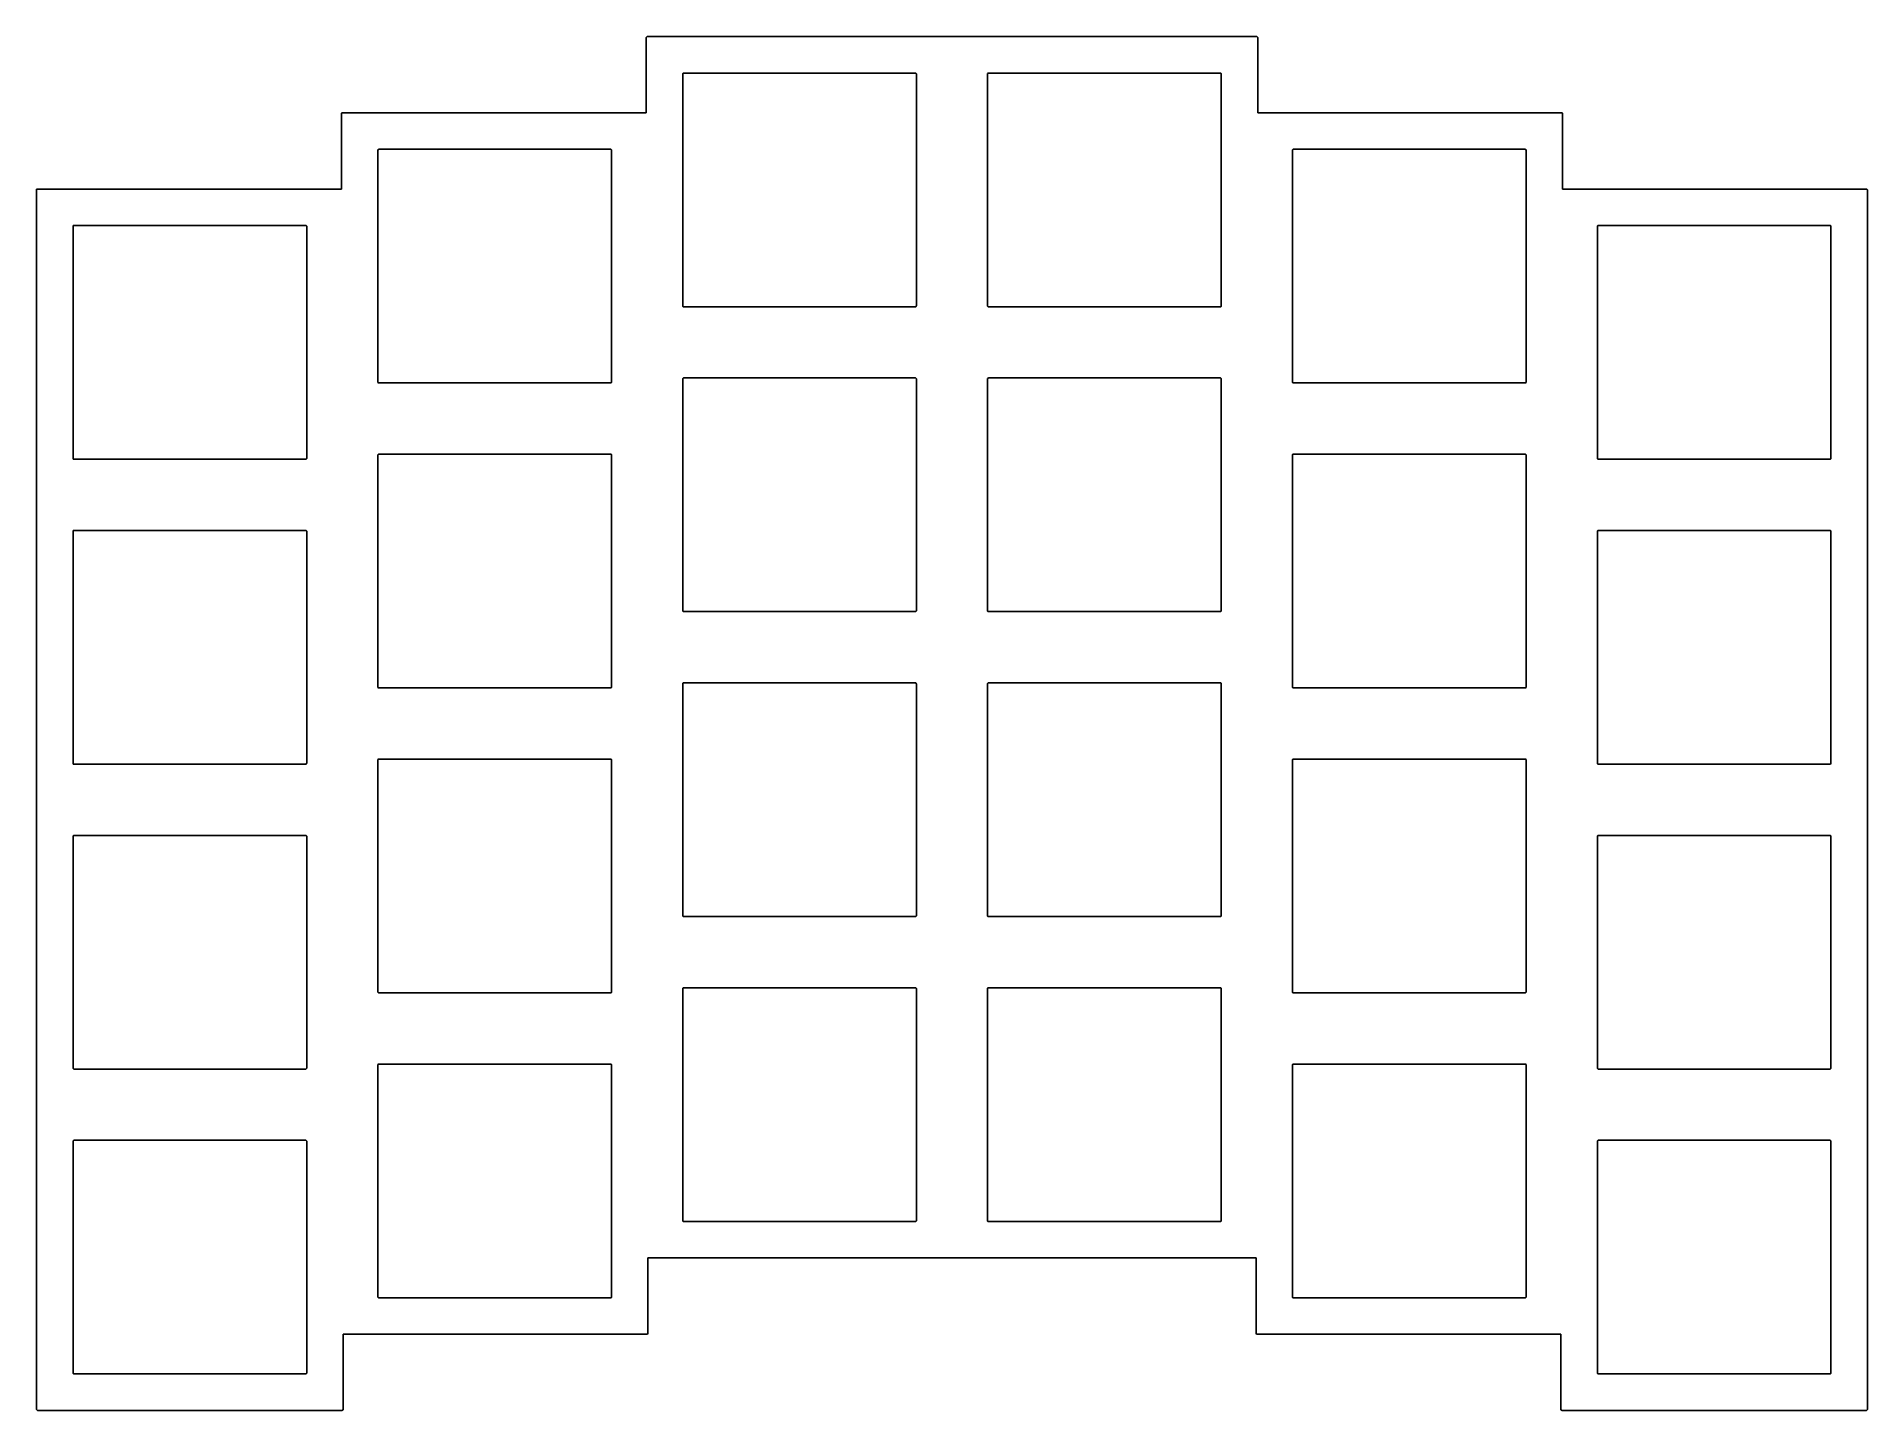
# Model space of a CAD drawing. Extents: x 8.13 to 12.63, y -6.37 to -3.
import ezdxf

# ---------------------------------------------------------------- set-up
doc = ezdxf.new("R2010")
doc.units = 0
doc.header["$MEASUREMENT"] = 0
doc.layers.add('VISIBLE', color=7, linetype='CONTINUOUS')

msp = doc.modelspace()

# ---------------------------------------------------------------- linework, layer by layer
at = {"layer": 'VISIBLE'}
for p, q in [((9.6272, -2.9975), (9.6274, -2.9968)), ((9.6272, -3.183), (9.6272, -2.9975)), ((9.6274, -2.9968), (9.6284, -2.9957)), ((9.6284, -2.9957), (9.6292, -2.9955)), ((9.6292, -2.9955), (11.1292, -2.9955)), ((11.1292, -2.9955), (11.1299, -2.9957)), ((11.1299, -2.9957), (11.131, -2.9968)), ((11.131, -2.9968), (11.1312, -2.9975)), ((11.1312, -2.9975), (11.1312, -3.183)), ((9.7168, -3.0871), (9.7169, -3.0863)), ((9.7168, -3.6579), (9.7168, -3.0871)), ((9.7169, -3.0863), (9.718, -3.0853)), ((9.718, -3.0853), (9.7188, -3.0851)), ((9.7188, -3.0851), (10.2896, -3.0851)), ((10.2896, -3.0851), (10.2904, -3.0853)), ((10.2904, -3.0853), (10.2914, -3.0863)), ((10.2914, -3.0863), (10.2916, -3.0871)), ((10.2916, -3.0871), (10.2916, -3.6579)), ((10.4668, -3.0871), (10.4669, -3.0863)), ((10.4668, -3.6579), (10.4668, -3.0871)), ((10.4669, -3.0863), (10.468, -3.0853)), ((10.468, -3.0853), (10.4688, -3.0851)), ((10.4688, -3.0851), (11.0396, -3.0851)), ((11.0396, -3.0851), (11.0404, -3.0853)), ((11.0404, -3.0853), (11.0414, -3.0863)), ((11.0414, -3.0863), (11.0416, -3.0871)), ((11.0416, -3.0871), (11.0416, -3.6579)), ((8.8772, -3.185), (8.8774, -3.1843)), ((8.8772, -3.3705), (8.8772, -3.185)), ((8.8774, -3.1843), (8.8784, -3.1832)), ((8.8784, -3.1832), (8.8792, -3.183)), ((8.8792, -3.183), (9.6272, -3.183)), ((11.1312, -3.183), (11.8792, -3.183)), ((11.8792, -3.183), (11.8799, -3.1832)), ((11.8799, -3.1832), (11.881, -3.1843)), ((11.881, -3.1843), (11.8812, -3.185)), ((11.8812, -3.185), (11.8812, -3.3705)), ((8.9668, -3.2746), (8.9669, -3.2738)), ((8.9668, -3.8454), (8.9668, -3.2746)), ((8.9669, -3.2738), (8.968, -3.2728)), ((8.968, -3.2728), (8.9688, -3.2726)), ((8.9688, -3.2726), (9.5396, -3.2726)), ((9.5396, -3.2726), (9.5404, -3.2728)), ((9.5404, -3.2728), (9.5414, -3.2738)), ((9.5414, -3.2738), (9.5416, -3.2746)), ((9.5416, -3.2746), (9.5416, -3.8454)), ((11.2168, -3.2746), (11.2169, -3.2738)), ((11.2168, -3.8454), (11.2168, -3.2746)), ((11.2169, -3.2738), (11.218, -3.2728)), ((11.218, -3.2728), (11.2188, -3.2726)), ((11.2188, -3.2726), (11.7896, -3.2726)), ((11.7896, -3.2726), (11.7904, -3.2728)), ((11.7904, -3.2728), (11.7914, -3.2738)), ((11.7914, -3.2738), (11.7916, -3.2746)), ((11.7916, -3.2746), (11.7916, -3.8454)), ((8.1272, -3.3705), (8.2888, -3.3705)), ((8.1272, -4.8724), (8.1272, -3.3705)), ((8.2888, -3.3705), (8.8772, -3.3705)), ((11.8812, -3.3705), (12.6292, -3.3705)), ((12.6292, -3.3705), (12.6299, -3.3707)), ((12.6299, -3.3707), (12.631, -3.3718)), ((12.631, -3.3718), (12.6312, -3.3725)), ((12.6312, -3.3725), (12.6312, -6.3725)), ((8.2168, -4.0349), (8.2168, -3.4601)), ((8.2168, -3.4601), (8.7896, -3.4601)), ((8.7896, -3.4601), (8.7904, -3.4603)), ((8.7904, -3.4603), (8.7914, -3.4613)), ((8.7914, -3.4613), (8.7916, -3.4621)), ((8.7916, -3.4621), (8.7916, -4.0329)), ((11.9668, -3.4621), (11.9669, -3.4613)), ((11.9668, -4.0329), (11.9668, -3.4621)), ((11.9669, -3.4613), (11.968, -3.4603)), ((11.968, -3.4603), (11.9688, -3.4601)), ((11.9688, -3.4601), (12.5396, -3.4601)), ((12.5396, -3.4601), (12.5404, -3.4603)), ((12.5404, -3.4603), (12.5414, -3.4613)), ((12.5414, -3.4613), (12.5416, -3.4621)), ((12.5416, -3.4621), (12.5416, -4.0329)), ((9.7169, -3.6587), (9.7168, -3.6579)), ((9.718, -3.6598), (9.7169, -3.6587)), ((9.7188, -3.6599), (9.718, -3.6598)), ((10.2896, -3.6599), (9.7188, -3.6599)), ((10.2904, -3.6598), (10.2896, -3.6599)), ((10.2914, -3.6587), (10.2904, -3.6598)), ((10.2916, -3.6579), (10.2914, -3.6587)), ((10.4669, -3.6587), (10.4668, -3.6579)), ((10.468, -3.6598), (10.4669, -3.6587)), ((10.4688, -3.6599), (10.468, -3.6598)), ((11.0396, -3.6599), (10.4688, -3.6599)), ((11.0404, -3.6598), (11.0396, -3.6599)), ((11.0414, -3.6587), (11.0404, -3.6598)), ((11.0416, -3.6579), (11.0414, -3.6587)), ((8.9669, -3.8462), (8.9668, -3.8454)), ((8.968, -3.8473), (8.9669, -3.8462)), ((8.9688, -3.8474), (8.968, -3.8473)), ((9.5396, -3.8474), (8.9688, -3.8474)), ((9.5404, -3.8473), (9.5396, -3.8474)), ((9.5414, -3.8462), (9.5404, -3.8473)), ((9.5416, -3.8454), (9.5414, -3.8462)), ((9.7168, -3.8371), (9.7169, -3.8363)), ((9.7168, -4.4079), (9.7168, -3.8371)), ((9.7169, -3.8363), (9.718, -3.8353)), ((9.718, -3.8353), (9.7188, -3.8351)), ((9.7188, -3.8351), (10.2896, -3.8351)), ((10.2896, -3.8351), (10.2904, -3.8353)), ((10.2904, -3.8353), (10.2914, -3.8363)), ((10.2914, -3.8363), (10.2916, -3.8371)), ((10.2916, -3.8371), (10.2916, -4.4079)), ((10.4668, -3.8371), (10.4669, -3.8363)), ((10.4668, -4.4079), (10.4668, -3.8371)), ((10.4669, -3.8363), (10.468, -3.8353)), ((10.468, -3.8353), (10.4688, -3.8351)), ((10.4688, -3.8351), (11.0396, -3.8351)), ((11.0396, -3.8351), (11.0404, -3.8353)), ((11.0404, -3.8353), (11.0414, -3.8363)), ((11.0414, -3.8363), (11.0416, -3.8371)), ((11.0416, -3.8371), (11.0416, -4.4079)), ((11.2169, -3.8462), (11.2168, -3.8454)), ((11.218, -3.8473), (11.2169, -3.8462)), ((11.2188, -3.8474), (11.218, -3.8473)), ((11.7896, -3.8474), (11.2188, -3.8474)), ((11.7904, -3.8473), (11.7896, -3.8474)), ((11.7914, -3.8462), (11.7904, -3.8473)), ((11.7916, -3.8454), (11.7914, -3.8462)), ((8.7896, -4.0349), (8.2168, -4.0349)), ((8.7904, -4.0348), (8.7896, -4.0349)), ((8.7914, -4.0337), (8.7904, -4.0348)), ((8.7916, -4.0329), (8.7914, -4.0337)), ((8.9668, -4.0246), (8.9669, -4.0238)), ((8.9668, -4.5954), (8.9668, -4.0246)), ((8.9669, -4.0238), (8.968, -4.0228)), ((8.968, -4.0228), (8.9688, -4.0226)), ((8.9688, -4.0226), (9.5396, -4.0226)), ((9.5396, -4.0226), (9.5404, -4.0228)), ((9.5404, -4.0228), (9.5414, -4.0238)), ((9.5414, -4.0238), (9.5416, -4.0246)), ((9.5416, -4.0246), (9.5416, -4.5954)), ((11.2168, -4.0246), (11.2169, -4.0238)), ((11.2168, -4.5954), (11.2168, -4.0246)), ((11.2169, -4.0238), (11.218, -4.0228)), ((11.218, -4.0228), (11.2188, -4.0226)), ((11.2188, -4.0226), (11.7896, -4.0226)), ((11.7896, -4.0226), (11.7904, -4.0228)), ((11.7904, -4.0228), (11.7914, -4.0238)), ((11.7914, -4.0238), (11.7916, -4.0246)), ((11.7916, -4.0246), (11.7916, -4.5954)), ((11.9669, -4.0337), (11.9668, -4.0329)), ((11.968, -4.0348), (11.9669, -4.0337)), ((11.9688, -4.0349), (11.968, -4.0348)), ((12.5396, -4.0349), (11.9688, -4.0349)), ((12.5404, -4.0348), (12.5396, -4.0349)), ((12.5414, -4.0337), (12.5404, -4.0348)), ((12.5416, -4.0329), (12.5414, -4.0337)), ((8.2168, -4.7849), (8.2168, -4.2101)), ((8.2168, -4.2101), (8.7896, -4.2101)), ((8.7896, -4.2101), (8.7904, -4.2103)), ((8.7904, -4.2103), (8.7914, -4.2113)), ((8.7914, -4.2113), (8.7916, -4.2121)), ((8.7916, -4.2121), (8.7916, -4.7829)), ((11.9668, -4.2121), (11.9669, -4.2113)), ((11.9668, -4.7829), (11.9668, -4.2121)), ((11.9669, -4.2113), (11.968, -4.2103)), ((11.968, -4.2103), (11.9688, -4.2101)), ((11.9688, -4.2101), (12.5396, -4.2101)), ((12.5396, -4.2101), (12.5404, -4.2103)), ((12.5404, -4.2103), (12.5414, -4.2113)), ((12.5414, -4.2113), (12.5416, -4.2121)), ((12.5416, -4.2121), (12.5416, -4.7829)), ((9.7169, -4.4087), (9.7168, -4.4079)), ((9.718, -4.4098), (9.7169, -4.4087)), ((9.7188, -4.4099), (9.718, -4.4098)), ((10.2896, -4.4099), (9.7188, -4.4099)), ((10.2904, -4.4098), (10.2896, -4.4099)), ((10.2914, -4.4087), (10.2904, -4.4098)), ((10.2916, -4.4079), (10.2914, -4.4087)), ((10.4669, -4.4087), (10.4668, -4.4079)), ((10.468, -4.4098), (10.4669, -4.4087)), ((10.4688, -4.4099), (10.468, -4.4098)), ((11.0396, -4.4099), (10.4688, -4.4099)), ((11.0404, -4.4098), (11.0396, -4.4099)), ((11.0414, -4.4087), (11.0404, -4.4098)), ((11.0416, -4.4079), (11.0414, -4.4087)), ((9.7168, -4.5871), (9.7169, -4.5863)), ((9.7168, -5.1579), (9.7168, -4.5871)), ((9.7169, -4.5863), (9.718, -4.5853)), ((9.718, -4.5853), (9.7188, -4.5851)), ((9.7188, -4.5851), (10.2896, -4.5851)), ((10.2896, -4.5851), (10.2904, -4.5853)), ((10.2904, -4.5853), (10.2914, -4.5863)), ((10.2914, -4.5863), (10.2916, -4.5871)), ((10.2916, -4.5871), (10.2916, -5.1579)), ((10.4668, -4.5871), (10.4669, -4.5863)), ((10.4668, -5.1579), (10.4668, -4.5871)), ((10.4669, -4.5863), (10.468, -4.5853)), ((10.468, -4.5853), (10.4688, -4.5851)), ((10.4688, -4.5851), (11.0396, -4.5851)), ((11.0396, -4.5851), (11.0404, -4.5853)), ((11.0404, -4.5853), (11.0414, -4.5863)), ((11.0414, -4.5863), (11.0416, -4.5871)), ((11.0416, -4.5871), (11.0416, -5.1579)), ((8.9669, -4.5962), (8.9668, -4.5954)), ((8.968, -4.5973), (8.9669, -4.5962)), ((8.9688, -4.5974), (8.968, -4.5973)), ((9.5396, -4.5974), (8.9688, -4.5974)), ((9.5404, -4.5973), (9.5396, -4.5974)), ((9.5414, -4.5962), (9.5404, -4.5973)), ((9.5416, -4.5954), (9.5414, -4.5962)), ((11.2169, -4.5962), (11.2168, -4.5954)), ((11.218, -4.5973), (11.2169, -4.5962)), ((11.2188, -4.5974), (11.218, -4.5973)), ((11.7896, -4.5974), (11.2188, -4.5974)), ((11.7904, -4.5973), (11.7896, -4.5974)), ((11.7914, -4.5962), (11.7904, -4.5973)), ((11.7916, -4.5954), (11.7914, -4.5962)), ((8.9668, -4.7746), (8.9669, -4.7738)), ((8.9669, -4.7738), (8.968, -4.7728)), ((8.968, -4.7728), (8.9688, -4.7726)), ((8.9688, -4.7726), (9.5396, -4.7726)), ((9.5396, -4.7726), (9.5404, -4.7728)), ((9.5404, -4.7728), (9.5414, -4.7738)), ((9.5414, -4.7738), (9.5416, -4.7746)), ((11.2168, -4.7746), (11.2169, -4.7738)), ((11.2169, -4.7738), (11.218, -4.7728)), ((11.218, -4.7728), (11.2188, -4.7726)), ((11.2188, -4.7726), (11.7896, -4.7726)), ((11.7896, -4.7726), (11.7904, -4.7728)), ((11.7904, -4.7728), (11.7914, -4.7738)), ((11.7914, -4.7738), (11.7916, -4.7746)), ((8.7896, -4.7849), (8.2168, -4.7849)), ((8.7904, -4.7848), (8.7896, -4.7849)), ((8.7914, -4.7837), (8.7904, -4.7848)), ((8.7916, -4.7829), (8.7914, -4.7837)), ((8.9668, -5.3454), (8.9668, -4.7746)), ((9.5416, -4.7746), (9.5416, -5.3454)), ((11.2168, -5.3454), (11.2168, -4.7746)), ((11.7916, -4.7746), (11.7916, -5.3454)), ((11.9669, -4.7837), (11.9668, -4.7829)), ((11.968, -4.7848), (11.9669, -4.7837)), ((11.9688, -4.7849), (11.968, -4.7848)), ((12.5396, -4.7849), (11.9688, -4.7849)), ((12.5404, -4.7848), (12.5396, -4.7849)), ((12.5414, -4.7837), (12.5404, -4.7848)), ((12.5416, -4.7829), (12.5414, -4.7837)), ((8.1272, -6.3725), (8.1272, -4.8724)), ((8.2168, -4.9621), (8.2169, -4.9613)), ((8.2168, -5.5329), (8.2168, -4.9621)), ((8.2169, -4.9613), (8.218, -4.9603)), ((8.218, -4.9603), (8.2188, -4.9601)), ((8.2188, -4.9601), (8.7896, -4.9601)), ((8.7896, -4.9601), (8.7904, -4.9603)), ((8.7904, -4.9603), (8.7914, -4.9613)), ((8.7914, -4.9613), (8.7916, -4.9621)), ((8.7916, -4.9621), (8.7916, -5.5329)), ((11.9668, -4.9621), (11.9669, -4.9613)), ((11.9668, -5.5329), (11.9668, -4.9621)), ((11.9669, -4.9613), (11.968, -4.9603)), ((11.968, -4.9603), (11.9688, -4.9601)), ((11.9688, -4.9601), (12.5396, -4.9601)), ((12.5396, -4.9601), (12.5404, -4.9603)), ((12.5404, -4.9603), (12.5414, -4.9613)), ((12.5414, -4.9613), (12.5416, -4.9621)), ((12.5416, -4.9621), (12.5416, -5.5329)), ((9.7169, -5.1587), (9.7168, -5.1579)), ((9.718, -5.1598), (9.7169, -5.1587)), ((9.7188, -5.1599), (9.718, -5.1598)), ((10.2896, -5.1599), (9.7188, -5.1599)), ((10.2904, -5.1598), (10.2896, -5.1599)), ((10.2914, -5.1587), (10.2904, -5.1598)), ((10.2916, -5.1579), (10.2914, -5.1587)), ((10.4669, -5.1587), (10.4668, -5.1579)), ((10.468, -5.1598), (10.4669, -5.1587)), ((10.4688, -5.1599), (10.468, -5.1598)), ((11.0396, -5.1599), (10.4688, -5.1599)), ((11.0404, -5.1598), (11.0396, -5.1599)), ((11.0414, -5.1587), (11.0404, -5.1598)), ((11.0416, -5.1579), (11.0414, -5.1587)), ((8.9669, -5.3462), (8.9668, -5.3454)), ((8.968, -5.3473), (8.9669, -5.3462)), ((8.9688, -5.3474), (8.968, -5.3473)), ((9.5396, -5.3474), (8.9688, -5.3474)), ((9.5404, -5.3473), (9.5396, -5.3474)), ((9.5414, -5.3462), (9.5404, -5.3473)), ((9.5416, -5.3454), (9.5414, -5.3462)), ((9.7168, -5.3371), (9.7169, -5.3363)), ((9.7168, -5.9079), (9.7168, -5.3371)), ((9.7169, -5.3363), (9.718, -5.3353)), ((9.718, -5.3353), (9.7188, -5.3351)), ((9.7188, -5.3351), (10.2896, -5.3351)), ((10.2896, -5.3351), (10.2904, -5.3353)), ((10.2904, -5.3353), (10.2914, -5.3363)), ((10.2914, -5.3363), (10.2916, -5.3371)), ((10.2916, -5.3371), (10.2916, -5.9079)), ((10.4668, -5.3371), (10.4669, -5.3363)), ((10.4668, -5.9079), (10.4668, -5.3371)), ((10.4669, -5.3363), (10.468, -5.3353)), ((10.468, -5.3353), (10.4688, -5.3351)), ((10.4688, -5.3351), (11.0396, -5.3351)), ((11.0396, -5.3351), (11.0404, -5.3353)), ((11.0404, -5.3353), (11.0414, -5.3363)), ((11.0414, -5.3363), (11.0416, -5.3371)), ((11.0416, -5.3371), (11.0416, -5.9079)), ((11.2169, -5.3462), (11.2168, -5.3454)), ((11.218, -5.3473), (11.2169, -5.3462)), ((11.2188, -5.3474), (11.218, -5.3473)), ((11.7896, -5.3474), (11.2188, -5.3474)), ((11.7904, -5.3473), (11.7896, -5.3474)), ((11.7914, -5.3462), (11.7904, -5.3473)), ((11.7916, -5.3454), (11.7914, -5.3462)), ((8.2169, -5.5337), (8.2168, -5.5329)), ((8.218, -5.5348), (8.2169, -5.5337)), ((8.2188, -5.5349), (8.218, -5.5348)), ((8.7896, -5.5349), (8.2188, -5.5349)), ((8.7904, -5.5348), (8.7896, -5.5349)), ((8.7914, -5.5337), (8.7904, -5.5348)), ((8.7916, -5.5329), (8.7914, -5.5337)), ((8.9668, -5.5246), (8.9669, -5.5238)), ((8.9668, -6.0954), (8.9668, -5.5246)), ((8.9669, -5.5238), (8.968, -5.5228)), ((8.968, -5.5228), (8.9688, -5.5226)), ((8.9688, -5.5226), (9.5396, -5.5226)), ((9.5396, -5.5226), (9.5404, -5.5228)), ((9.5404, -5.5228), (9.5414, -5.5238)), ((9.5414, -5.5238), (9.5416, -5.5246)), ((9.5416, -5.5246), (9.5416, -6.0954)), ((11.2168, -5.5246), (11.2169, -5.5238)), ((11.2168, -6.0954), (11.2168, -5.5246)), ((11.2169, -5.5238), (11.218, -5.5228)), ((11.218, -5.5228), (11.2188, -5.5226)), ((11.2188, -5.5226), (11.7896, -5.5226)), ((11.7896, -5.5226), (11.7904, -5.5228)), ((11.7904, -5.5228), (11.7914, -5.5238)), ((11.7914, -5.5238), (11.7916, -5.5246)), ((11.7916, -5.5246), (11.7916, -6.0954)), ((11.9669, -5.5337), (11.9668, -5.5329)), ((11.968, -5.5348), (11.9669, -5.5337)), ((11.9688, -5.5349), (11.968, -5.5348)), ((12.5396, -5.5349), (11.9688, -5.5349)), ((12.5404, -5.5348), (12.5396, -5.5349)), ((12.5414, -5.5337), (12.5404, -5.5348)), ((12.5416, -5.5329), (12.5414, -5.5337)), ((8.2168, -5.7121), (8.2169, -5.7113)), ((8.2168, -6.2829), (8.2168, -5.7121)), ((8.2169, -5.7113), (8.218, -5.7103)), ((8.218, -5.7103), (8.2188, -5.7101)), ((8.2188, -5.7101), (8.7896, -5.7101)), ((8.7896, -5.7101), (8.7904, -5.7103)), ((8.7904, -5.7103), (8.7914, -5.7113)), ((8.7914, -5.7113), (8.7916, -5.7121)), ((8.7916, -5.7121), (8.7916, -6.2829)), ((11.9668, -5.7121), (11.9669, -5.7113)), ((11.9668, -6.2829), (11.9668, -5.7121)), ((11.9669, -5.7113), (11.968, -5.7103)), ((11.968, -5.7103), (11.9688, -5.7101)), ((11.9688, -5.7101), (12.5396, -5.7101)), ((12.5396, -5.7101), (12.5404, -5.7103)), ((12.5404, -5.7103), (12.5414, -5.7113)), ((12.5414, -5.7113), (12.5416, -5.7121)), ((12.5416, -5.7121), (12.5416, -6.2829)), ((9.7169, -5.9087), (9.7168, -5.9079)), ((9.718, -5.9098), (9.7169, -5.9087)), ((9.7188, -5.9099), (9.718, -5.9098)), ((10.2896, -5.9099), (9.7188, -5.9099)), ((10.2904, -5.9098), (10.2896, -5.9099)), ((10.2914, -5.9087), (10.2904, -5.9098)), ((10.2916, -5.9079), (10.2914, -5.9087)), ((10.4669, -5.9087), (10.4668, -5.9079)), ((10.468, -5.9098), (10.4669, -5.9087)), ((10.4688, -5.9099), (10.468, -5.9098)), ((11.0396, -5.9099), (10.4688, -5.9099)), ((11.0404, -5.9098), (11.0396, -5.9099)), ((11.0414, -5.9087), (11.0404, -5.9098)), ((11.0416, -5.9079), (11.0414, -5.9087)), ((9.6312, -5.9995), (9.6312, -6.185)), ((11.1272, -5.9995), (9.6312, -5.9995)), ((11.1272, -6.185), (11.1272, -5.9995)), ((8.9669, -6.0962), (8.9668, -6.0954)), ((8.968, -6.0973), (8.9669, -6.0962)), ((8.9688, -6.0974), (8.968, -6.0973)), ((9.5396, -6.0974), (8.9688, -6.0974)), ((9.5404, -6.0973), (9.5396, -6.0974)), ((9.5414, -6.0962), (9.5404, -6.0973)), ((9.5416, -6.0954), (9.5414, -6.0962)), ((11.2169, -6.0962), (11.2168, -6.0954)), ((11.218, -6.0973), (11.2169, -6.0962)), ((11.2188, -6.0974), (11.218, -6.0973)), ((11.7896, -6.0974), (11.2188, -6.0974)), ((11.7904, -6.0973), (11.7896, -6.0974)), ((11.7914, -6.0962), (11.7904, -6.0973)), ((11.7916, -6.0954), (11.7914, -6.0962)), ((8.8812, -6.187), (8.8812, -6.3725)), ((9.6292, -6.187), (8.8812, -6.187)), ((9.6299, -6.1868), (9.6292, -6.187)), ((9.631, -6.1858), (9.6299, -6.1868)), ((9.6312, -6.185), (9.631, -6.1858)), ((11.1274, -6.1858), (11.1272, -6.185)), ((11.1284, -6.1868), (11.1274, -6.1858)), ((11.1292, -6.187), (11.1284, -6.1868)), ((11.8772, -6.187), (11.1292, -6.187)), ((11.8772, -6.3725), (11.8772, -6.187)), ((8.2169, -6.2837), (8.2168, -6.2829)), ((8.218, -6.2848), (8.2169, -6.2837)), ((8.2188, -6.2849), (8.218, -6.2848)), ((8.7896, -6.2849), (8.2188, -6.2849)), ((8.7904, -6.2848), (8.7896, -6.2849)), ((8.7914, -6.2837), (8.7904, -6.2848)), ((8.7916, -6.2829), (8.7914, -6.2837)), ((11.9669, -6.2837), (11.9668, -6.2829)), ((11.968, -6.2848), (11.9669, -6.2837)), ((11.9688, -6.2849), (11.968, -6.2848)), ((12.5396, -6.2849), (11.9688, -6.2849)), ((12.5404, -6.2848), (12.5396, -6.2849)), ((12.5414, -6.2837), (12.5404, -6.2848)), ((12.5416, -6.2829), (12.5414, -6.2837)), ((8.1274, -6.3733), (8.1272, -6.3725)), ((8.1284, -6.3743), (8.1274, -6.3733)), ((8.1292, -6.3745), (8.1284, -6.3743)), ((8.8792, -6.3745), (8.1292, -6.3745)), ((8.8799, -6.3743), (8.8792, -6.3745)), ((8.881, -6.3733), (8.8799, -6.3743)), ((8.8812, -6.3725), (8.881, -6.3733)), ((11.8774, -6.3733), (11.8772, -6.3725)), ((11.8784, -6.3743), (11.8774, -6.3733)), ((11.8792, -6.3745), (11.8784, -6.3743)), ((12.6292, -6.3745), (11.8792, -6.3745)), ((12.6299, -6.3743), (12.6292, -6.3745)), ((12.631, -6.3733), (12.6299, -6.3743)), ((12.6312, -6.3725), (12.631, -6.3733))]:
    msp.add_line(p, q, dxfattribs=at)

doc.saveas('drawing.dxf')
